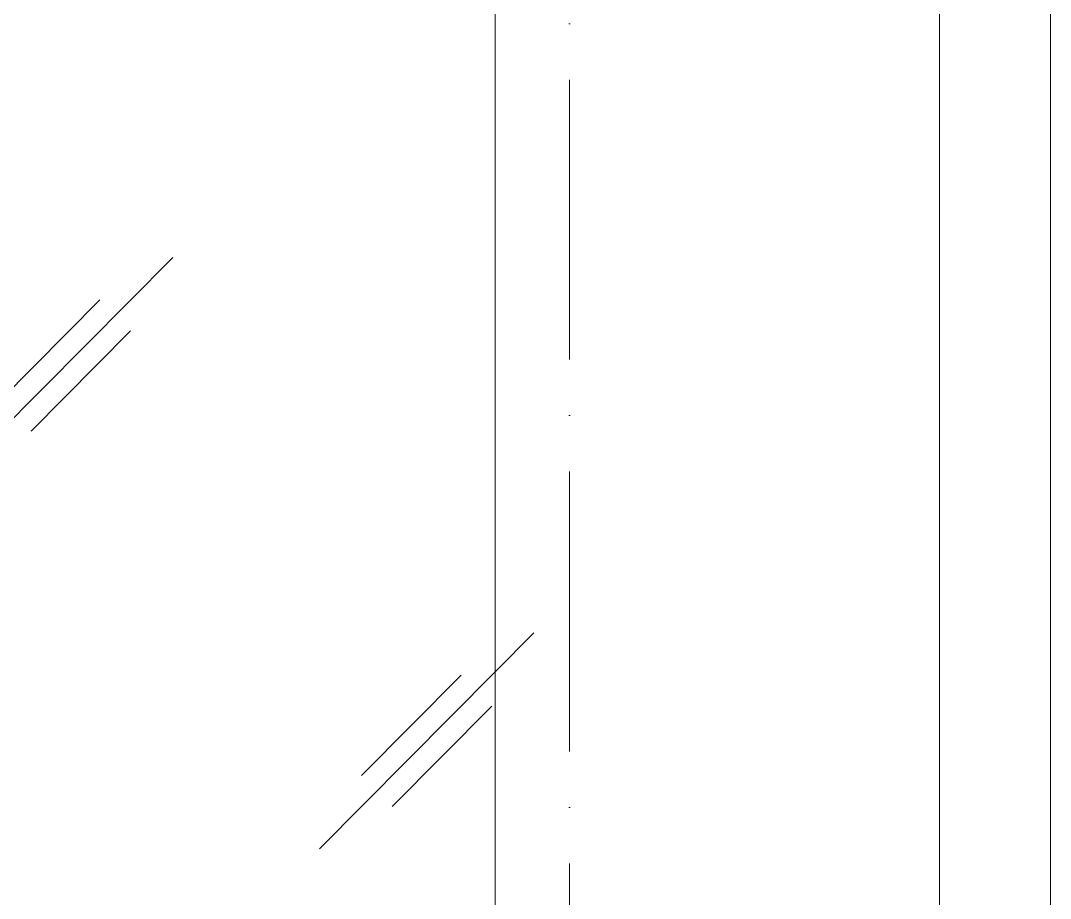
# Model space of a CAD drawing. Header units: millimetres. Extents: x -8482 to 130249, y -7482 to 93550.
# Drawn here: x 23969 to 25810, y 568 to 2136 of the extents above; entities that cross this region are included whole.
import ezdxf

# ---------------------------------------------------------------- set-up
doc = ezdxf.new("R2010")
doc.units = ezdxf.units.MM
doc.linetypes.add('Grid Line', pattern=[14, 10, -2, 0, -2])
doc.layers.add('KINH', color=152, linetype='Continuous', lineweight=5)
doc.layers.add('TRUC', color=225, linetype='Continuous', lineweight=5)
pattern_1 = [(45.204, (11880.7, 1401.6), (0.002, 2032), [252.7, -2610.8]), (45.204, (11825.9, 1456.7), (0.002, 2032), [252.7, -2610.8]), (45.204, (11750.5, 1325.7), (0.002, 2032), [544.27, -2319.24]), (45.204, (10508.7, 2763), (0.002, 2032), [252.7, -2610.8]), (45.204, (10453.9, 2818.2), (0.002, 2032), [252.7, -2610.8]), (45.204, (10378.6, 2687.1), (0.002, 2032), [544.27, -2319.24])]

# ---------------------------------------------------------------- blocks, each defined once
blk = doc.blocks.new('System Panel - Glazed-773144-MẶT ĐỨNG TRỤC A-Q')
at = {"layer": 'KINH'}
h = blk.add_hatch(dxfattribs=at)
h.set_pattern_fill('FP_2', color=256, style=0, pattern_type=2)
h.set_pattern_definition(pattern_1)
h.paths.add_polyline_path([(25493.8, 0), (25611.6, 0), (25611.6, 2200), (24817.1, 2200), (24817.1, 0), (25227.5, 0)], flags=0)
at = {"layer": 'KINH', "color": 10}
for p, q in [((25611.6, 2200), (24817.1, 2200)), ((24817.1, 2200), (24817.1, 0)), ((25611.6, 0), (25611.6, 2200))]:
    blk.add_line(p, q, dxfattribs=at)
blk = doc.blocks.new('System Panel - Glazed-773147-MẶT ĐỨNG TRỤC A-Q')
at = {"layer": 'KINH', "color": 10}
for p, q in [((25810, 2200), (25611.6, 2200)), ((25611.6, 2200), (25611.6, 0)), ((25810, 0), (25810, 2200))]:
    blk.add_line(p, q, dxfattribs=at)
blk = doc.blocks.new('System Panel - Glazed-V9-MẶT ĐỨNG TRỤC A-Q')
at = {"layer": 'KINH'}
h = blk.add_hatch(dxfattribs=at)
h.set_pattern_fill('FP_2', color=256, style=0, pattern_type=2)
h.set_pattern_definition(pattern_1)
h.paths.add_polyline_path([(24428.3, 0), (24817.1, 0), (24817.1, 2200), (23824.2, 2200), (23824.2, 0), (24161.9, 0)], flags=0)
at = {"layer": 'KINH', "color": 10}
for p, q in [((24817.1, 2200), (23824.2, 2200)), ((23824.2, 2200), (23824.2, 0)), ((24817.1, 0), (24817.1, 2200))]:
    blk.add_line(p, q, dxfattribs=at)
blk = doc.blocks.new('ALC1807-ASCENT PLAZA-TANG 1_2_rvt-1-MẶT ĐỨNG TRỤC A-Q')
at = {"color": 250, "lineweight": 15}
for name in ['System Panel - Glazed-V9-MẶT ĐỨNG TRỤC A-Q', 'System Panel - Glazed-773144-MẶT ĐỨNG TRỤC A-Q', 'System Panel - Glazed-773147-MẶT ĐỨNG TRỤC A-Q']:
    blk.add_blockref(name, (0, 0), dxfattribs=at)

msp = doc.modelspace()

# ---------------------------------------------------------------- linework, layer by layer
at = {"layer": 'TRUC', "linetype": 'Grid Line', "ltscale": 50}
msp.add_line((24949.9, -6170.4), (24949.9, 93540.4), dxfattribs=at)

# ---------------------------------------------------------------- block references
at = {"lineweight": 5}
msp.add_blockref('ALC1807-ASCENT PLAZA-TANG 1_2_rvt-1-MẶT ĐỨNG TRỤC A-Q', (0, 0), dxfattribs=at)

doc.saveas('drawing.dxf')
